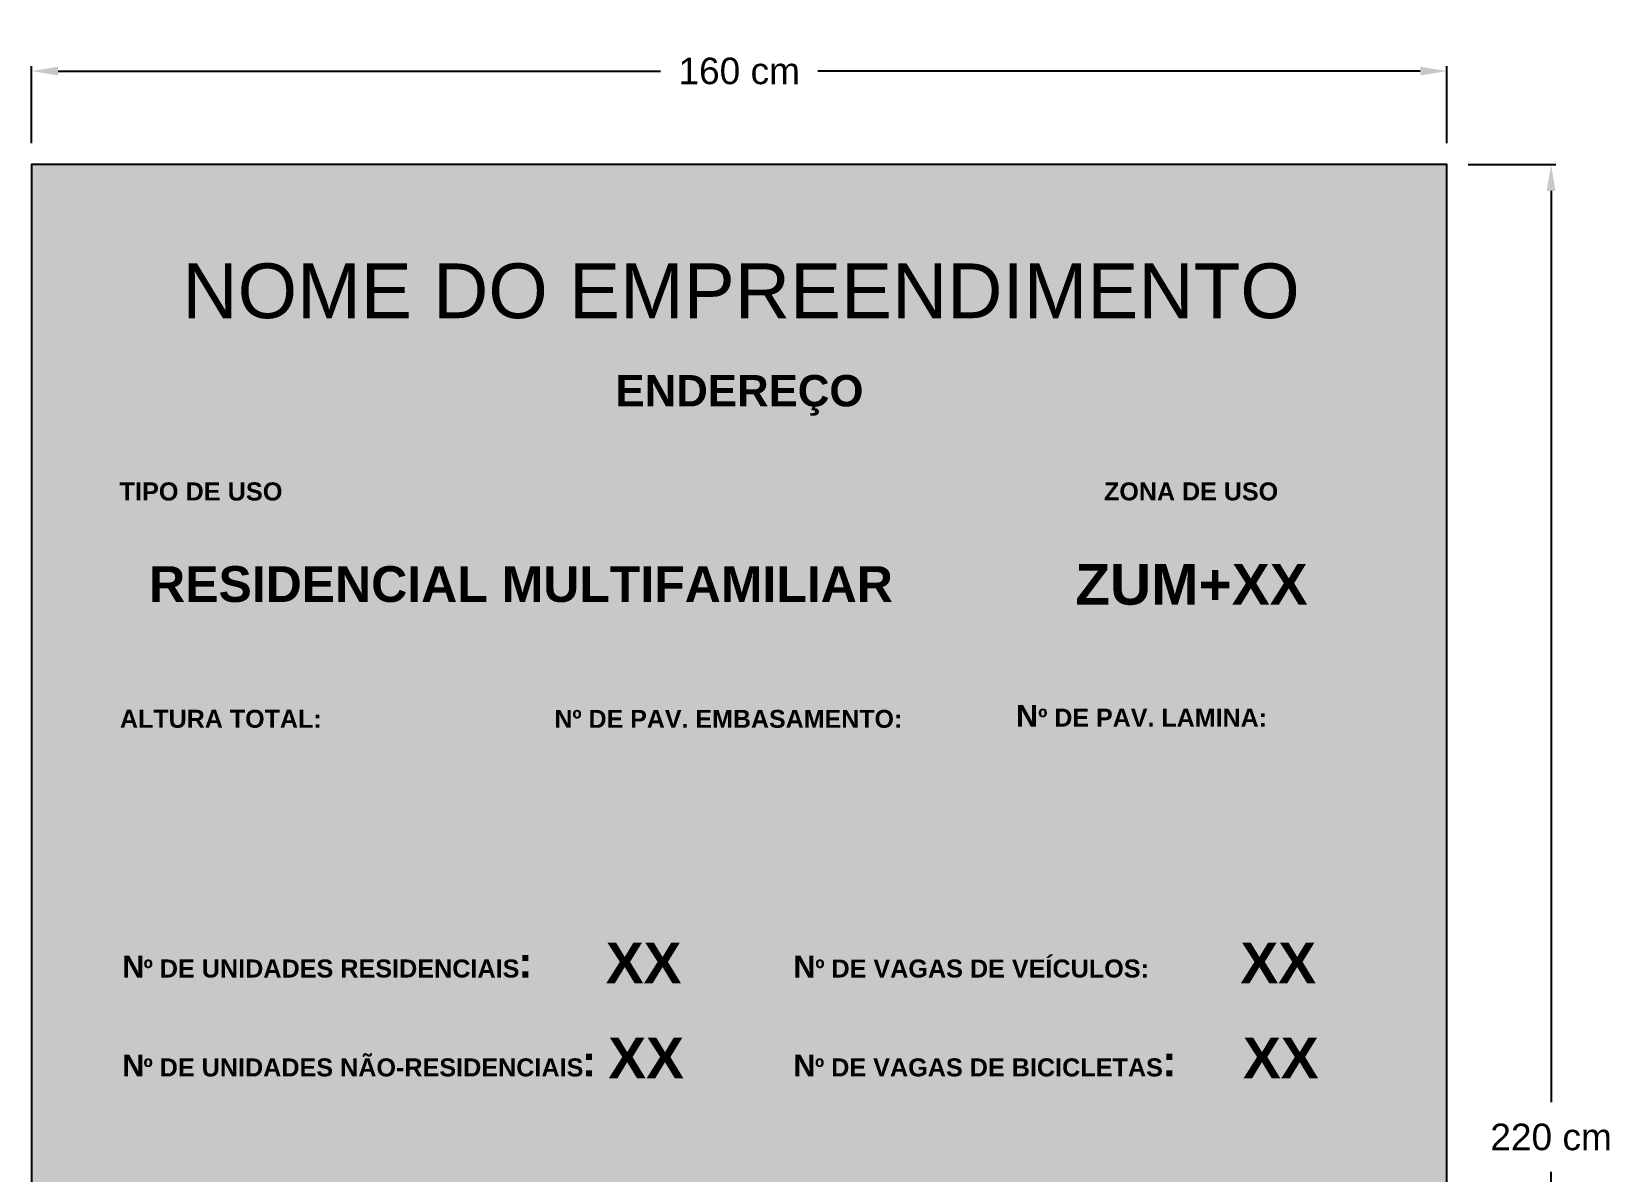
# Model space of a CAD drawing. Header units: millimetres. Extents: x 85 to 447, y 59 to 294.
# Drawn here: x 85.4 to 263.8, y 164.7 to 293.8 of the extents above; entities that cross this region are included whole.
import ezdxf

# ---------------------------------------------------------------- set-up
doc = ezdxf.new("R2010")
doc.units = ezdxf.units.MM
doc.layers.add('BG', color=7, linetype='Continuous')
doc.styles.add('Arial$001H0', font='arial.ttf')
doc.styles.add('Arial$101H0', font='arialbd.ttf')
doc.styles.get("Standard").update_dxf_attribs({"font": 'arial.ttf'})
doc.dimstyles.get("Standard").update_dxf_attribs({"dimtxt": 0.18, "dimasz": 0.18, "dimexe": 0.18, "dimexo": 0.0625, "dimgap": 0.09, "dimtad": 0, "dimtih": 1, "dimtoh": 1, "dimdec": 4, "dimzin": 0, "dimdsep": 46, "dimtxsty": 'Standard', "dimcen": 0.09, "dimadec": 0, "dimazin": 0, "dimtfac": 1, "dimtdec": 4, "dimtofl": 0, "dimtmove": 0, "dimatfit": 3, "dimfxl": 1, "dimtolj": 1, "dimtzin": 0, "dimarcsym": 0})

# ---------------------------------------------------------------- blocks, each defined once
blk = doc.blocks.new('_CLOSEDFILLED')
at = {"color": 0, "lineweight": -2}
blk.add_line((-1, 0), (-2, 0), dxfattribs=at)
blk.add_solid([(-1, 0.167), (0, 0), (-1, 0.167), (-1, -0.167)], dxfattribs=at)
blk = doc.blocks.new('*D5')
at = {"color": 0, "lineweight": -2, "transparency": 16777216}
for p, q in [((85.37, 281.13), (85.37, 289.82)), ((88.37, 289.28), (156.46, 289.28)), ((242.37, 289.28), (174.28, 289.28)), ((245.37, 281.13), (245.37, 289.82))]:
    blk.add_line(p, q, dxfattribs=at)
at = {"layer": 'Defpoints', "color": 0, "transparency": 16777216}
for p in [(245.37, 289.28), (85.37, 278.73), (245.37, 278.73)]:
    blk.add_point(p, dxfattribs=at)
at = {"color": 0, "lineweight": -2, "transparency": 16777216, "xscale": 3, "yscale": 3, "zscale": 3, "rotation": 180}
blk.add_blockref('_CLOSEDFILLED', (85.37, 289.28), dxfattribs=at)
at = {"color": 0, "lineweight": -2, "transparency": 16777216, "xscale": 3, "yscale": 3, "zscale": 3}
blk.add_blockref('_CLOSEDFILLED', (245.37, 289.28), dxfattribs=at)
at = {"color": 0, "transparency": 16777216, "insert": (165.37, 289.28), "char_height": 3, "attachment_point": 5}
blk.add_mtext('160 cm', dxfattribs=at)
blk = doc.blocks.new('*D6')
at = {"color": 0, "lineweight": -2, "transparency": 16777216}
for p, q in [((247.77, 278.73), (257.7, 278.73)), ((257.16, 275.73), (257.16, 172.67)), ((257.16, 61.73), (257.16, 164.8)), ((247.77, 58.73), (257.7, 58.73))]:
    blk.add_line(p, q, dxfattribs=at)
at = {"layer": 'Defpoints', "color": 0, "transparency": 16777216}
for p in [(245.37, 278.73), (245.37, 58.73), (257.16, 58.73)]:
    blk.add_point(p, dxfattribs=at)
at = {"color": 0, "lineweight": -2, "transparency": 16777216, "xscale": 3, "yscale": 3, "zscale": 3}
for p, rotation in [((257.16, 278.73), 90), ((257.16, 58.73), 270)]:
    blk.add_blockref('_CLOSEDFILLED', p, dxfattribs=dict(at, rotation=rotation))
at = {"color": 0, "transparency": 16777216, "insert": (257.16, 168.73), "char_height": 3, "attachment_point": 5}
blk.add_mtext('220 cm', dxfattribs=at)

msp = doc.modelspace()

# ---------------------------------------------------------------- hatches: boundary and pattern name
at = {"layer": 'BG', "true_color": 0x5e416d}
msp.add_hatch(color=197, dxfattribs=at).paths.add_polyline_path([(85.368, 58.734), (245.368, 58.734), (245.368, 278.734), (85.368, 278.734)])
at = {"layer": 'BG', "true_color": 0xf2f2f2}
for points in [[(190.368, 221.734), (90.368, 221.734), (90.368, 245.734), (190.368, 245.734)], [(240.368, 221.734), (192.368, 221.734), (192.368, 245.734), (240.368, 245.734)], [(139.118, 219.734), (90.368, 219.734), (90.368, 201.734), (139.118, 201.734)], [(189.743, 219.734), (140.993, 219.734), (140.993, 201.734), (189.743, 201.734)], [(240.368, 219.734), (191.618, 219.734), (191.618, 201.734), (240.368, 201.734)], [(164.368, 199.734), (90.368, 199.734), (90.368, 165.734), (164.368, 165.734)], [(240.368, 199.734), (166.368, 199.734), (166.368, 165.734), (240.368, 165.734)]]:
    msp.add_hatch(color=7, dxfattribs=at).paths.add_polyline_path(points)

# ---------------------------------------------------------------- linework, layer by layer
msp.add_lwpolyline([(85.368, 58.734), (245.368, 58.734), (245.368, 278.734), (85.368, 278.734), (85.368, 58.734)], close=True)

# ---------------------------------------------------------------- texts
at = {"color": 7, "true_color": 0xf2f2f2}
for s, height, style, p in [('NOME DO EMPREENDIMENTO', 6.18938, 'Arial$001H0', (102.427, 261.34)), ('ENDEREÇO', 3.5416, 'Arial$101H0', (151.382, 251.367))]:
    msp.add_text(s, height=height, dxfattribs=dict(at, style=style)).set_placement(p)
at = {"color": 250, "style": 'Arial$101H0'}
for s, height, p in [('TIPO DE USO', 2.04671, (95.307, 240.724)), ('ZONA DE USO', 2.0291, (206.618, 240.738)), ('RESIDENCIAL MULTIFAMILIAR', 4.04372, (98.657, 229.249)), ('ZUM+XX', 4.6062, (203.367, 228.944)), ('ALTURA TOTAL:', 2.02676, (95.363, 215.024)), ('Nº DE PAV. EMBASAMENTO:', 2.02239, (144.48, 215.018)), ('N', 2.45, (196.669, 215.153)), ('º DE PAV. LAMINA:', 2.02559, (199.176, 215.153)), ('N', 2.471, (95.616, 186.778)), (':', 3.483, (140.375, 186.778)), ('XX', 4.5871, (150.291, 186.135)), ('N', 2.471, (171.498, 186.778)), ('º DE VAGAS DE VEÍCULOS:', 2.03733, (173.973, 186.778)), ('XX', 4.5871, (222.043, 186.138)), ('º DE UNIDADES RESIDENCIAIS', 2.03858, (98.034, 186.778)), ('XX', 4.5871, (150.57, 175.378)), ('XX', 4.5871, (222.33, 175.378)), ('N', 2.471, (95.616, 175.595)), ('º DE UNIDADES NÃO-RESIDENCIAIS', 2.03706, (98.025, 175.595)), (':', 3.483, (147.584, 175.595)), ('N', 2.471, (171.498, 175.595)), ('º DE VAGAS DE BICICLETAS', 2.03902, (173.937, 175.595)), (':', 3.483, (213.189, 175.595))]:
    msp.add_text(s, height=height, dxfattribs=at).set_placement(p)

# ---------------------------------------------------------------- dimensions: what is measured, and where the dimension line sits
dim = msp.add_linear_dim(base=(245.368, 289.28), p1=(85.368, 278.734), p2=(245.368, 278.734), dimstyle='Standard', override={"dimscale": 3, "dimtxt": 1, "dimasz": 1, "dimexo": 0.8, "dimgap": 0.8, "dimdec": 2, "dimzin": 8, "dimpost": ' cm', "dimtdec": 2, "dimtofl": 1, "dimtolj": 0, "dimtzin": 8})
dim.commit()
dim.dimension.update_dxf_attribs({"geometry": '*D5', "text_midpoint": (165.368, 289.28)})
dim = msp.add_aligned_dim(p1=(245.368, 278.734), p2=(245.368, 58.734), distance=11.796, dimstyle='Standard', override={"dimscale": 3, "dimtxt": 1, "dimasz": 1, "dimexo": 0.8, "dimgap": 0.8, "dimdec": 2, "dimzin": 8, "dimpost": ' cm', "dimtdec": 2, "dimtofl": 1, "dimtolj": 0, "dimtzin": 8})
dim.commit()
dim.dimension.update_dxf_attribs({"geometry": '*D6', "text_midpoint": (257.164, 168.734)})

doc.saveas('drawing.dxf')
